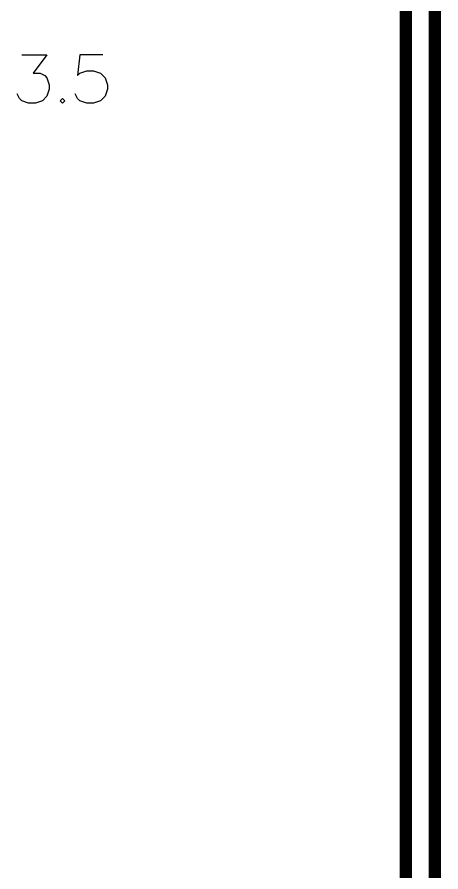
# Model space of a CAD drawing. Header units: millimetres. Extents: x 192 to 285.3, y 128.7 to 184.7.
# Drawn here: x 259.18 to 266.2, y 148.17 to 162.34 of the extents above; entities that cross this region are included whole.
import ezdxf

# ---------------------------------------------------------------- set-up
doc = ezdxf.new("R2010")
doc.units = ezdxf.units.MM
doc.layers.add('KeepOutLayer', color=6, linetype='Continuous')
doc.layers.add('TopOverlay', color=2, linetype='Continuous')

msp = doc.modelspace()

# ---------------------------------------------------------------- linework, layer by layer
at = {"layer": 'KeepOutLayer', "const_width": 0.2}
msp.add_lwpolyline([(266.103, 136.103), (266.103, 183.103)], dxfattribs=at)
at = {"layer": 'TopOverlay'}
for p, q in [((259.26, 161.713), (259.679, 161.713)), ((259.679, 161.713), (259.451, 161.408)), ((260.224, 161.713), (260.186, 161.37)), ((260.605, 161.713), (260.224, 161.713)), ((260.224, 161.408), (260.338, 161.446)), ((260.338, 161.446), (260.452, 161.446)), ((260.452, 161.446), (260.567, 161.408)), ((259.451, 161.408), (259.565, 161.408)), ((259.565, 161.408), (259.641, 161.37)), ((259.641, 161.37), (259.679, 161.332)), ((259.679, 161.332), (259.717, 161.218)), ((260.186, 161.37), (260.224, 161.408)), ((260.567, 161.408), (260.643, 161.332)), ((260.643, 161.332), (260.681, 161.218)), ((259.717, 161.218), (259.717, 161.142)), ((260.681, 161.218), (260.681, 161.142)), ((259.222, 160.989), (259.184, 161.065)), ((259.679, 161.027), (259.603, 160.951)), ((259.717, 161.142), (259.679, 161.027)), ((260.186, 160.989), (260.148, 161.065)), ((260.643, 161.027), (260.567, 160.951)), ((260.681, 161.142), (260.643, 161.027)), ((259.26, 160.951), (259.222, 160.989)), ((259.375, 160.913), (259.26, 160.951)), ((259.489, 160.913), (259.375, 160.913)), ((259.603, 160.951), (259.489, 160.913)), ((259.934, 160.989), (259.896, 160.951)), ((259.896, 160.951), (259.934, 160.913)), ((259.972, 160.951), (259.934, 160.989)), ((259.934, 160.913), (259.972, 160.951)), ((260.224, 160.951), (260.186, 160.989)), ((260.338, 160.913), (260.224, 160.951)), ((260.452, 160.913), (260.338, 160.913)), ((260.567, 160.951), (260.452, 160.913))]:
    msp.add_line(p, q, dxfattribs=at)
at = {"layer": 'TopOverlay', "const_width": 0.2}
msp.add_lwpolyline([(265.623, 141.753), (265.623, 173.763)], dxfattribs=at)

doc.saveas('drawing.dxf')
